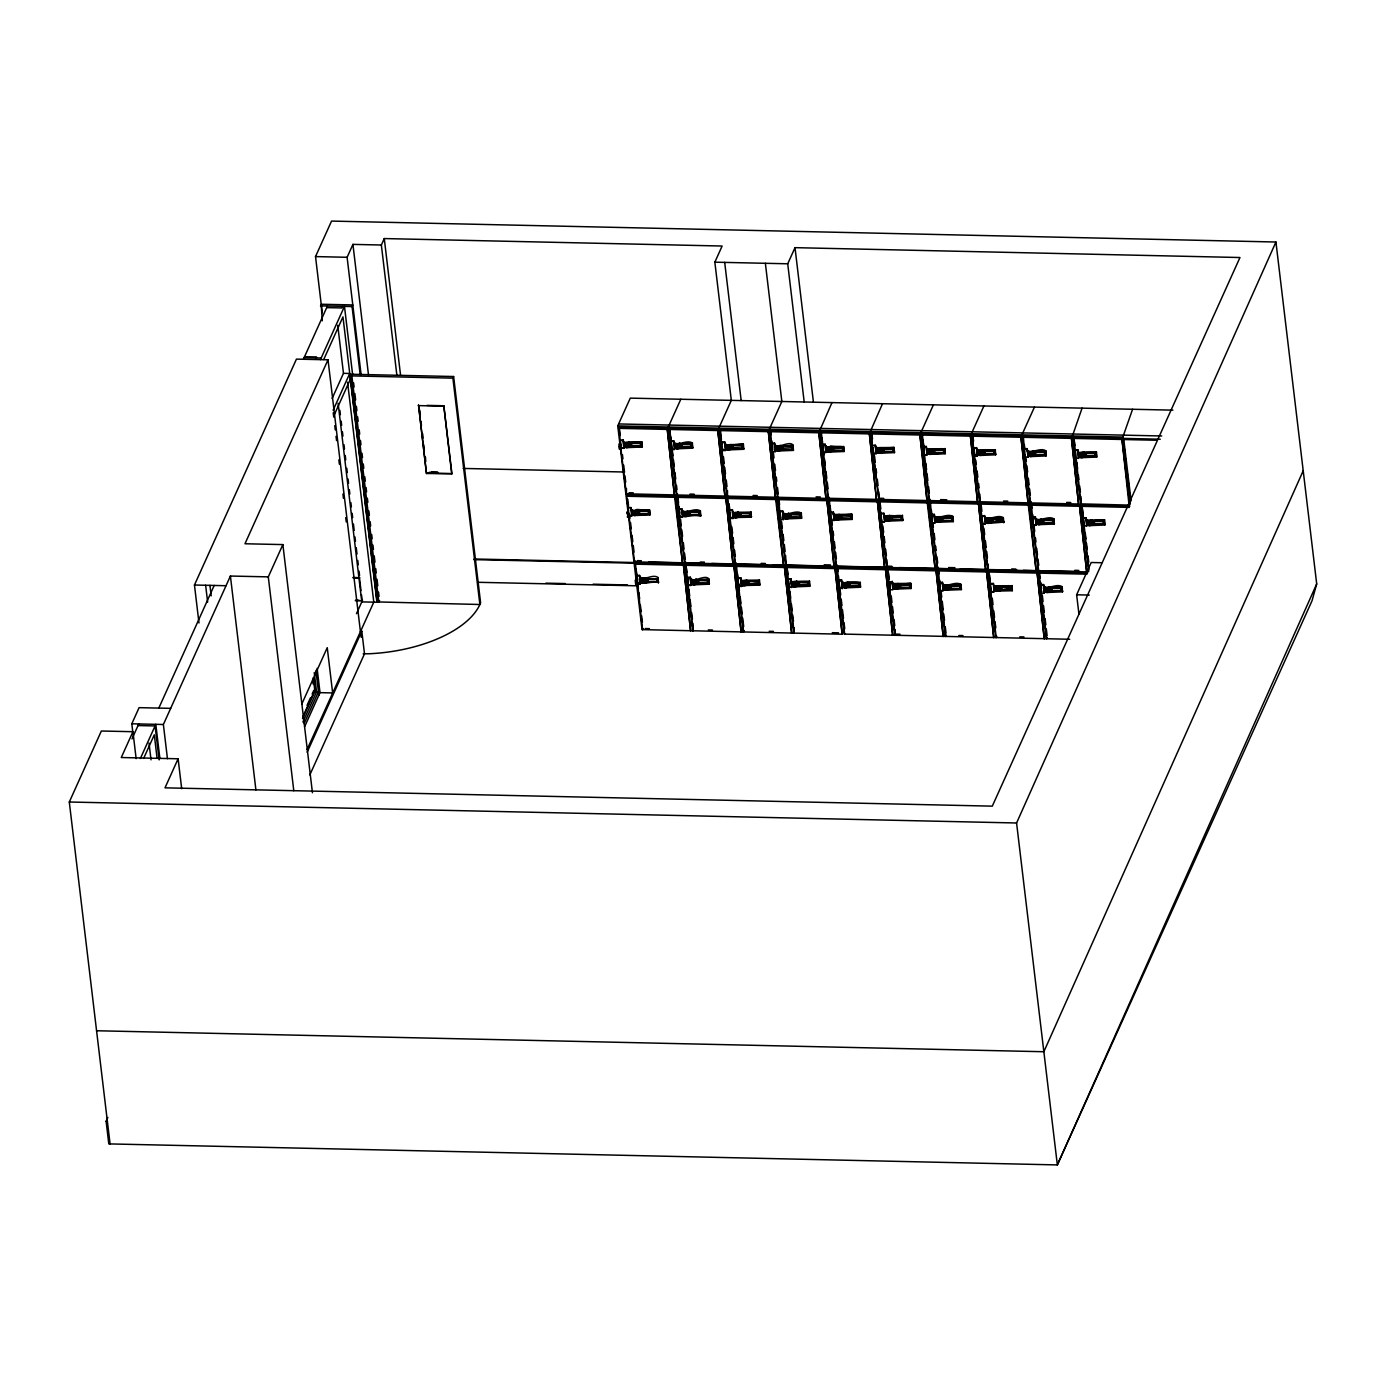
<?xml version="1.0" encoding="UTF-8"?>
<svg xmlns="http://www.w3.org/2000/svg" width="1386" height="1386" viewBox="0 0 1386 1386"><rect width="100%" height="100%" fill="white"/><g stroke="black" fill="none" stroke-linecap="round" stroke-linejoin="round"><path stroke-width="1.5" d="M880.734 518.433L880.301 520.374L880.249 517.914L880.959 520.408L881.288 518.468L873.145 454.833M1024.254 453.378L1024.358 455.803L1024.427 453.205M670.616 447.141L670.2 447.938L671.274 443.173L669.473 445.738L670.01 450.259L670.997 445.426L670.772 447.851L671.812 447.695L670.685 436.642M624.029 441.77C622.92 444.577 639.448 440.575 641.545 442.481L641.839 441.839C640.159 444.109 621.621 439.293 624.393 444.802M631.895 509.684C630.803 512.491 647.331 508.489 649.428 510.394L637.023 509.459L633.904 510.689L631.895 509.684L632.553 514.535L636.399 514.882M640.401 577.2C644.282 580.959 653.031 573.527 658.142 577.581L658.385 582.761C656.964 580.284 638.721 585.065 640.99 582.38C633.09 572.955 653.915 582.501 657.848 578.239L658.142 577.581M726.195 448.25L726.94 449.393L726.403 444.871L725.017 443.711L727.442 445.391L743.398 444.109L726.403 444.871M733.263 511.954C732.154 514.743 748.683 510.741 750.779 512.647L751.073 512.006C747.886 515.09 727.875 507.744 734.182 517.55L751.316 517.186L751.073 512.006M733.87 516.146L735.81 517.48L738.911 516.25M741.649 579.92C740.557 582.726 757.085 578.724 759.181 580.63L759.459 579.989C756.271 583.073 736.278 575.727 742.584 585.533L759.719 585.152L759.459 579.989M742.255 584.112C746.136 587.889 754.885 580.439 760.013 584.511M791.718 581.029C790.626 583.835 807.137 579.833 809.233 581.739L809.528 581.098C807.847 583.367 789.31 578.551 792.082 584.06M825.935 446.275C824.843 449.081 841.371 445.079 843.468 446.985L831.063 446.067L827.944 447.297L825.935 446.275L826.87 451.403L831.357 450.918M851.957 514.241L836.001 515.523L833.281 514.483L851.957 514.241L852.199 519.421L836.555 520.045L834.112 518.364M842.445 582.016C841.337 584.805 857.865 580.803 859.961 582.709L847.556 581.791L844.455 583.021L842.445 582.016L843.364 587.127L847.851 586.642M894.143 447.453L878.204 448.735L875.484 447.695L894.143 447.453L894.403 452.633L878.741 453.257L876.316 451.576M884.632 515.297C883.523 518.104 900.051 514.102 902.147 516.008L902.442 515.367C900.761 517.636 882.224 512.82 884.978 518.312M910.827 583.333L894.888 584.615L892.168 583.575L910.827 583.333L911.087 588.513L895.425 589.137L893 587.456M927.078 448.527C925.969 451.316 942.497 447.314 944.594 449.22L944.888 448.579C942.185 451.524 921.863 444.646 927.996 453.638M977.511 449.601C976.402 452.39 992.93 448.388 995.027 450.294L995.321 449.653C993.641 451.923 975.103 447.106 977.875 452.616M978.118 453.776L980.058 455.128L983.159 453.898M985.515 517.532C984.407 520.339 1000.935 516.337 1003.031 518.243L1003.325 517.602C997.452 514.223 990.505 520.218 985.515 517.532C983.8 530.18 999.497 515.869 1003.862 522.124L1003.325 517.602M994.16 585.516C993.052 588.322 1009.58 584.32 1011.676 586.226L1011.971 585.585C1008.783 588.669 988.79 581.323 995.079 591.129L1012.213 590.748L1011.971 585.585M994.767 589.708C998.648 593.468 1007.397 586.035 1012.508 590.107M1078.655 451.836C1077.563 454.625 1094.091 450.623 1096.187 452.529L1096.465 451.888C1094.784 454.175 1076.264 449.341 1079.018 454.851M1104.59 519.837L1088.634 521.119L1085.914 520.079L1104.59 519.837L1104.833 525.017L1089.171 525.64L1086.745 523.96M619.455 449.116L620.426 444.265L620.2 446.69L621.24 446.552L620.079 442.013L618.918 444.594L619.455 449.116L621.24 446.552M679.816 515.592L678.031 518.156L679.279 514.986L679.001 513.322L678.291 515.904L678.308 513.322L678.863 515.869L679.816 515.592L679.279 511.07L677.494 513.634L679.279 511.07M722.799 448.821C718.987 457.103 724.705 441.632 721.015 448.406C721.188 440.54 723.648 462.214 721.725 441.943L724.809 442.013L725.017 443.711M738.149 584.857L738.045 582.415L738.149 584.857M780.751 517.827L778.949 520.391L780.197 517.221L779.937 515.557L779.14 518.069L779.244 515.557L779.781 518.104L780.751 517.827L780.214 513.305L778.412 515.869L780.214 513.305M823.163 451.056C819.698 457.848 823.994 449.081 822.106 449.133C821.465 453.586 824.653 449.688 822.626 446.517C821.69 448.111 820.807 454.868 822.626 446.517M829.573 521.517L830.543 516.683L830.318 519.092L831.357 518.953L830.197 514.414L829.036 516.995L829.573 521.517L831.357 518.953M839.656 586.78L837.854 589.345L838.842 584.494L838.617 586.919L839.656 586.78L838.443 575.814M872.989 450.554L872.678 452.494L872.989 450.554M888.443 590.609C890.99 583.056 888.824 588.773 888.443 586.954C890.055 591.943 891.25 576.611 887.906 586.087L888.443 590.609L890.245 588.045M924.289 453.291C920.997 461.14 925.103 449.255 923.128 451.957C923.821 458.004 924.67 443.139 921.95 451.334L926.991 500.641L919.75 433.714L871.759 432.64L872.175 445.928L875.571 445.356L872.47 445.287M940.47 589.154C937.889 595.304 941.233 583.229 938.738 589.015C938.617 580.336 941.544 602.65 939.396 582.276L942.497 582.345L942.393 584.684L944.334 585.654L961.07 584.442C955.474 580.821 947.019 587.647 942.688 584.043M973.578 454.036L973.908 452.079L973.578 454.019M989.587 592.861L990.557 588.01L990.332 590.436L991.388 590.28L990.21 585.741L989.05 588.322L989.587 592.861L991.388 590.28M1039.812 593.97L1040.799 589.119L1040.574 591.545L1041.614 591.406L1040.436 586.867L1039.275 589.448L1039.812 593.97L1041.614 591.406M1075.224 456.566C1075.553 451.039 1074.254 459.511 1074.081 455.509C1075.796 452.494 1074.254 464.535 1075.241 456.583L1075.449 458.281L1078.551 458.35L1078.013 451.905M620.703 442.013C617.428 456.687 621.482 434.857 620.079 449.133M637.006 577.771L635.758 584.875L635.221 580.336L637.006 577.771L638.374 588.27M729.937 512.196L728.707 515.297L728.932 517.03L729.053 514.431L729.313 519.3L728.135 514.76L729.937 512.196L730.474 516.718L729.313 519.3M788.391 581.271L787.161 584.372L787.404 586.122L787.508 583.523L787.768 588.392L786.607 583.852L788.391 581.271L788.946 585.81L787.768 588.392M873.024 447.643L871.777 450.745L872.019 452.477L872.123 449.878L872.383 454.747L871.222 450.207L873.024 447.643L873.561 452.165L872.383 454.747M930.664 519.213L930.526 523.752L931.513 518.918L931.288 521.327L932.328 521.188C934.043 507.519 925.848 527.875 931.79 516.666M973.059 452.39L973.561 456.947L974.722 454.365L974.185 449.826L972.383 452.408L974.185 449.826M981.063 520.322C981.964 519.282 979.954 530.024 982.172 521.69C981.825 521.275 981.132 520.686 982.189 517.775M990.834 585.758C987.56 600.433 991.614 578.603 990.21 592.861M1024.063 453.932L1024.011 455.232M1032.189 519.04L1031.565 526.143L1031.028 521.621L1032.275 516.683L1035.377 516.753L1035.29 519.109L1037.213 520.062L1053.949 518.866C1048.353 515.245 1039.898 522.072 1035.567 518.451M1041.077 586.867C1038.53 596.881 1041.388 583.904 1040.453 593.988M1082.327 522.574L1082.83 527.13L1083.991 524.549L1083.454 520.027L1081.652 522.591L1083.454 520.027M322.228 312.768L315.523 256.583L331.549 221.084L1275.934 242.013L1316.7 583.922L1312.022 600.779L1057.345 1164.916L108.801 1143.9L106.116 1121.257L107.848 1117.411M1082.068 408.142L1072.435 435.966L1088.634 571.777M1132.587 409.251L1122.383 438.374L1130.231 504.157M729.486 514.622L729.59 517.047L729.573 514.483M772.556 449.93L770.755 452.494L771.655 447.695L771.517 450.069L772.556 449.93C774.254 436.261 766.077 456.6 772.019 445.408M831.981 402.598L819.836 430.37L821.863 447.349M882.501 403.724L870.356 431.479L872.383 448.458M1316.7 583.922L1057.345 1164.916L1016.579 822.989L1275.934 242.013M1303.204 470.755L1043.849 1051.731L96.57 1030.751M110.066 1143.918L69.3 802.009L101.351 731.011L132.935 731.704L136.14 758.644M133.073 734.476L131.809 723.787L139.085 707.657L170.669 708.35M198.978 622.972L194.456 585.013L296.448 359.113L328.014 359.806L360.412 631.444M322.262 320.824L321.205 304.244L352.789 304.937L352.061 306.549L360.152 374.463M132.935 731.704L121.275 757.518L178.118 758.783L181.687 788.703M361.174 375.242L347.106 257.294L352.928 244.386L381.358 245.01L384.269 238.565L722.123 246.032L714.847 262.179L731.323 400.363L718.797 428.118L743.087 631.843M131.982 738.946L138.756 723.942M303.395 359.251L327.425 306.011M316.112 357.917L316.545 356.947L304.556 356.67M158.818 708.09L214.189 585.446M342.585 306.341L341.857 307.952L326.698 307.623M140.402 758.454L155.804 724.324L159.875 758.489M320.443 359.632L344.473 306.393L352.581 374.289M143.642 758.402L154.296 734.823L157.034 757.882M323.735 359.494L342.966 316.892L349.722 373.475L333.108 410.273M167.446 758.662L163.375 724.497L230.405 576.039L268.295 576.871L282.865 544.594L244.976 543.762L328.014 359.806M332.103 398.51L343.468 373.336L337.734 325.26M178.118 758.783L165.003 787.837L992.289 806.15L1239.968 257.519L795.01 247.661L787.716 263.79L804.192 401.992M333.61 416.32L352.702 374.029M426.472 473.51L418.555 405.197L426.472 473.51L451.923 473.665L443.815 405.751L426.975 405.388M301.698 704.244L327.252 647.66L332.64 692.931L320.01 692.654L304.625 726.732M363.219 653.828L368.919 653.759A104.262 50.537 -6.8 0 0 479.885 604.504L452.893 378.153L453.62 376.524L350.675 374.255M307.034 705.387L310.447 697.851M312.145 694.074L313.842 690.315M302.876 716.718L314.795 690.332L313.288 677.65M302.512 718.624L315.263 690.332L313.756 677.667M451.732 474.064L443.815 405.751M302.91 722.002L316.545 691.805L314.258 672.556M304.227 723.336L318.451 691.839L314.657 691.753M356.479 613.669L362.526 600.277M307.103 749.531L373.787 602.165L347.557 382.207M307.138 752.269L361.798 631.167L360.516 631.184L361.261 637.352M338.115 403.291L361.798 601.888L376.94 602.234L377.668 600.606L379.573 600.658M453.62 376.524L480.613 602.893L479.885 604.504L377.096 601.905L350.104 375.537M309.84 774.913L364.501 653.811L361.798 631.167M794.23 627.633L794.143 633.159L786.901 566.216L834.909 567.29L842.151 634.216L642.047 629.608L617.74 425.883L630.284 398.129L1172.902 410.152M620.339 443.156L619.144 427.044L667.134 428.118L674.393 495.045L667.134 428.118M622.972 440.384L619.871 440.315L622.972 440.384L623.908 448.302L620.824 448.232L620.633 443.624M623.995 445.963L626.437 447.643L642.082 447.002L641.839 441.839M623.908 448.302L621.119 447.591M626.663 496.24L627.252 494.958L675.242 496.015L682.484 562.959L634.493 561.884L626.663 496.24L674.653 497.314L675.242 496.015M628.031 507.571L631.132 507.64L628.031 507.571L628.69 516.146L632.068 515.557L628.984 515.488M626.784 512.491L628.586 509.927L627.408 512.508L627.962 517.03L627.408 512.508M627.321 517.03C629.764 509.979 627.841 514.639 627.321 513.704C627.511 508.922 629.331 518.78 627.962 517.03M680.803 399.255L668.277 427.009L670.547 446.101M677.494 493.814L676.905 495.097L669.663 428.17L717.671 429.227L724.913 496.171L717.671 429.227M631.877 513.86L634.303 515.54L649.965 514.916L649.705 509.736M670.651 443.156L670.737 440.817L673.821 440.887L673.735 443.225L675.675 444.196L692.411 442.983C686.815 439.362 678.36 446.188 674.029 442.584M671.188 447.678L671.378 449.376L674.48 449.445L673.821 440.887M670.651 450.277L671.812 447.695M671.378 449.376L674.48 449.445M674.566 447.106L676.992 448.787L692.654 448.163L692.411 442.983M634.493 561.884L635.065 560.602M643.173 628.516L642.584 629.798L635.342 562.872L683.333 563.929L690.575 630.855L683.333 563.929M636.174 576.056L639.57 575.485L640.211 584.06L637.127 583.991L636.469 575.415L639.57 575.554M639.57 575.485L640.211 584.06M635.758 584.875C637.785 577.148 636.243 582.449 636.382 584.875M679.209 512.664L677.771 496.067L725.762 497.141L733.003 564.067L685.013 563.011L679.452 516.424M678.655 511.053L678.742 508.714L681.843 508.783L681.739 511.122L683.679 512.092L700.415 510.88C694.819 507.259 686.365 514.085 682.033 510.481M679.192 515.575L679.4 517.273L682.484 517.342L681.843 508.783M679.4 517.273L682.778 516.701L681.964 510.897M721.378 445.391L720.183 429.279L768.19 430.353L775.432 497.279L768.19 430.353M721.015 451.403L720.46 446.864L721.725 441.943M722.175 448.821L722.366 450.519L725.467 450.571L724.809 442.013M722.366 450.519L725.762 449.93L724.93 444.126M725.554 448.232L727.979 449.913L743.641 449.289L743.398 444.109M683.437 511.642C679.175 520.859 692.151 513.53 700.658 516.06L700.415 510.88M685.013 563.011L685.585 561.711M692.931 623.267L693.104 630.925L685.862 563.981L733.852 565.038L741.112 631.981L733.852 565.038M685.983 581.774L687.785 579.192L688.322 583.731L687.161 586.313L685.983 581.774L687.04 581.67L686.867 584.026L687.785 579.192M733.003 564.067L725.762 497.141M690.037 577.546L686.954 577.494L690.037 577.546L690.99 585.481L687.889 585.412L691.285 584.823L690.453 579.019M686.52 586.295C690.124 580.18 685.117 582.674 688.322 583.731M690.54 578.603L692.965 580.284L708.922 579.019C705.127 573.44 691.267 584.857 690.332 576.905M727.702 498.492L728.291 497.193L776.281 498.25L783.523 565.193L735.533 564.137L727.702 498.492L775.692 499.549L776.281 498.25M729.4 509.84L732.484 509.909L729.4 509.84L730.041 518.399L733.142 518.468L732.744 512.422M728.672 519.282L730.474 516.718M771.378 445.391L770.703 430.405L818.71 431.462L825.952 498.406L625.848 493.797M733.229 516.129L734.182 517.55M709.459 583.541L690.782 583.783L693.502 584.823L709.164 584.182L708.922 579.019M771.915 449.913L772.123 451.611L775.224 451.68L774.566 443.122L771.482 443.052M774.774 444.819L777.2 446.5L793.139 445.218C789.362 439.639 775.502 451.056 774.566 443.122M772.123 451.611L777.962 497.349M775.311 449.341L777.737 451.022L793.398 450.398L793.139 445.218M775.224 451.68L774.826 445.634M735.533 564.137L736.122 562.837M744.213 630.751L743.624 632.033L736.382 565.107L784.372 566.164L791.631 633.107L784.372 566.164M737.698 580.145L738.877 584.701L737.075 587.266L736.538 582.744L737.785 577.806L740.886 577.875L741.094 579.573M738.34 580.162C734.753 585.689 739.691 584.511 736.538 582.744M738.877 584.701L738.443 586.382L741.545 586.451L740.886 577.875M737.075 587.266L738.236 584.684M738.443 586.382L737.785 577.806M779.746 512.318L778.811 498.319L826.801 499.376L834.043 566.32L786.053 565.245L780.491 518.659M741.631 584.095L742.584 585.533M741.545 586.451L741.146 580.387M779.573 513.288L779.677 510.949L782.761 511.018L782.674 513.357L784.597 514.327L801.351 513.115C795.755 509.494 787.3 516.32 782.969 512.716M780.127 517.81L780.318 519.507L783.419 519.577L782.761 511.018M825.952 498.406L818.71 431.462M829.053 497.176L828.481 498.458L821.24 431.531L869.23 432.588L876.472 499.514L869.23 432.588M783.506 517.238L785.931 518.918L801.593 518.295L801.351 513.115M783.419 519.577L782.882 513.132M821.985 446.517L822.071 444.161L825.172 444.23L826.125 452.165L822.73 452.737L822.539 451.039M825.831 452.806L825.172 444.23M825.917 450.467L828.343 452.148L844.005 451.507L843.762 446.344M786.053 565.245L785.619 555.491M787.854 578.915L790.956 578.984L787.854 578.915L788.513 587.491L791.891 586.919L791.077 581.098M834.043 566.32L826.801 499.376M787.144 588.374C790.696 582.155 785.741 584.979 788.946 585.81M830.751 516.025L829.33 499.428L877.321 500.502L884.563 567.428L836.572 566.372L831.028 519.785M791.701 585.221L794.126 586.902L809.788 586.261L809.528 581.098M830.197 514.414L830.283 512.075L833.384 512.127L834.32 520.062L830.942 520.634L830.734 518.936M830.197 521.534L829.66 517.013L830.82 514.431M834.025 520.703L833.384 512.127M871.759 454.729L873.561 452.165M873.128 453.846L876.506 453.274L873.128 453.846L872.92 452.148M842.151 634.216L834.909 567.29M836.572 566.372L837.161 565.072M838.617 583.454L837.421 567.342L885.429 568.399L892.671 635.342L885.429 568.399M837.854 589.345L837.317 584.823L839.119 582.259L837.958 584.84L838.495 589.362M841.371 580.613L838.287 580.543L841.371 580.613L842.324 588.53L839.518 587.82M884.563 567.428L877.321 500.502M879.261 501.836L879.85 500.554L927.84 501.611L935.1 568.555L887.092 567.48L879.261 501.836L927.269 502.91L927.84 501.611M842.411 586.191L844.836 587.872L860.498 587.231L860.256 582.068M842.324 588.53L841.666 579.954M880.682 515.523L879.504 518.104L880.768 513.184L883.852 513.253L884.06 514.951M881.305 515.54L881.409 521.76L884.511 521.829L883.852 513.253M881.219 520.062L880.041 522.643L881.842 520.062M933.402 404.851L920.876 432.605L930.994 517.48M881.409 521.76L884.511 521.829M930.11 499.41L929.521 500.692L922.279 433.766L970.269 434.823L977.511 501.767L970.269 434.823M884.597 519.473L887.023 521.171L902.684 520.53L902.442 515.367M923.111 448.752L923.215 446.413L926.298 446.483L926.506 448.18M923.128 455.873L922.591 451.351L923.752 448.769M923.665 453.274L923.856 454.972L926.957 455.041L926.298 446.483M923.856 454.972L926.957 455.041M927.043 452.702L929.469 454.383L945.131 453.759L944.888 448.579M887.092 567.48L886.919 559.84M889.136 584.58L887.941 568.468L935.948 569.525L943.19 636.451L935.948 569.525M889.084 590.627L888.53 586.105L889.708 583.523M891.96 581.877L888.876 581.808L891.96 581.877L892.913 589.795L889.812 589.726L889.639 585.117M931.721 518.26L930.37 501.663L978.36 502.737L985.619 569.663L937.612 568.606L932.068 522.02M931.167 516.649L931.253 514.31L934.337 514.379L934.251 516.718L936.174 517.688L952.927 516.476C947.331 512.855 938.876 519.681 934.545 516.077M931.704 521.171L931.894 522.869L934.996 522.938L934.337 514.379M983.921 405.959L971.395 433.714L973.682 452.824M931.167 523.769L932.328 521.188M931.894 522.869L934.996 522.938M1022.816 452.893L1020.789 435.949L972.799 434.875L973.249 448.128M935.082 520.599L937.508 522.279L953.17 521.656L952.927 516.476M976.454 448.198L973.353 448.128L976.454 448.198L977.39 456.115L974.306 456.046L974.098 454.348M973.561 456.947L974.722 454.365M974.306 456.046L974.115 451.438M895.269 629.868L895.2 635.394L889.604 588.028M977.476 453.776L979.919 455.457L995.564 454.816L995.321 449.653M977.39 456.115L976.87 449.67M937.612 568.606L938.201 567.307M939.656 585.689L938.478 569.577L986.468 570.634L993.71 637.577L986.468 570.634M939.31 584.615L938.149 587.196L939.396 582.276M939.847 589.154L940.054 590.852L943.138 590.921L942.497 582.345M985.619 569.663L978.36 502.737M940.054 590.852L943.433 590.263L942.619 584.459M980.318 504.088L980.89 502.789L1028.897 503.846L1036.139 570.789L988.131 569.733L980.318 504.088L1028.308 505.145L1028.897 503.846M984.441 516.129L981.357 516.06L984.441 516.129L985.394 524.064L982.293 523.995L985.689 523.406L984.996 518M1023.318 457.12L1028.031 502.875L1020.789 435.949M1034.458 407.086L1021.915 434.84L1023.942 451.819M981.565 524.878L982.726 522.297M1024.635 452.564L1023.318 436.001L1071.309 437.058L1078.551 504.002L827.927 498.267M985.481 521.708L987.906 523.406L1003.862 522.124M1024.081 450.935L1025.242 455.474L1023.457 458.056L1022.92 453.517L1024.167 448.596L1027.269 448.666L1027.165 451.004L1029.105 451.975L1045.841 450.762C1040.245 447.141 1031.79 453.967 1027.459 450.363M961.607 588.981L942.948 589.223L945.668 590.245L961.312 589.622L961.07 584.442M1024.081 458.056L1023.544 453.534L1024.704 450.952M1025.242 455.474L1024.826 457.172L1027.91 457.241L1027.269 448.666M1023.457 458.056L1024.618 455.474M946.292 635.221L945.72 636.52L940.158 589.934M1027.91 457.241L1027.875 451.524M988.131 569.733L988.218 564.206M990.176 586.815L988.998 570.703L1036.988 571.76L1044.23 638.703L1036.988 571.76M1027.719 455.544L1030.439 456.566L1046.083 455.942L1045.841 450.762M990.21 585.741L990.297 583.402L993.398 583.471L993.589 585.169M990.747 590.28L990.955 591.978L994.039 592.047L993.398 583.471M1031.149 501.645L1030.56 502.927L1025.016 456.34M990.955 591.978L994.334 591.389L993.658 585.983M1032.743 520.651L1031.409 503.915L1079.417 504.972L1086.659 571.916L1038.668 570.841L1033.107 524.255M994.143 589.691L995.079 591.129M1032.813 519.04L1032.934 525.259L1036.018 525.329L1035.377 516.753M1078.551 504.002L1071.309 437.058M1031.565 526.143L1032.726 523.561M1032.189 526.16L1033.367 523.579M1032.934 525.259L1036.312 524.688L1035.498 518.884M1080.907 496.413L1081.08 504.054L1073.838 437.127L1121.828 438.184L1129.659 503.828M1036.122 522.99L1038.547 524.67L1054.192 524.029L1053.949 518.866M1074.704 452.061L1073.544 454.643L1074.791 449.722L1077.892 449.792L1078.1 451.49M1078.551 458.35L1077.892 449.792M1075.449 458.281L1075.345 452.079M996.811 636.347L996.239 637.629L990.678 591.042M1078.637 456.011L1081.063 457.692L1096.724 457.068L1096.465 451.888M1038.928 573.111L1039.517 571.812L1087.508 572.886L1086.919 574.168L1038.928 573.111L1041.007 588.478M1040.436 586.867L1040.54 584.511L1043.623 584.58L1043.537 586.936L1045.46 587.889L1062.213 586.694C1056.617 583.073 1048.162 589.899 1043.831 586.278M1040.99 591.389L1041.181 593.087L1044.282 593.156L1043.623 584.58M1086.659 571.916L1079.417 504.972M1088.928 569.854L1081.929 505.024L1129.937 506.098M1044.368 590.817L1046.794 592.498L1062.456 591.857L1062.213 586.694M1044.282 593.156L1043.745 586.711M1082.83 520.01L1082.916 517.671L1086 517.74L1086.953 525.658L1083.557 526.23L1083.367 524.532M1086.659 526.299L1086 517.74M1128.828 502.997L1121.828 438.184M1082.83 527.13L1083.991 524.549M1083.557 526.23L1082.916 517.671M1047.348 637.456L1046.759 638.755L1041.198 592.168M1078.932 614.033L1076.627 594.785L1091.198 562.508L1101.731 562.733M1032.553 523.873L1032.449 521.344L1040.141 587.629M624.965 446.898L642.376 446.361M731.236 448.371L727.494 449.532M885.55 520.426L902.979 519.889M893.953 588.392L910.204 587.768L909.84 584.684L900.068 584.459L900.432 587.56M1041.804 523.111L1039.361 524.324L1036.676 523.336M636.936 514.622L650.259 514.275M684.511 516.302L688.27 515.124L700.952 515.419M775.865 449.688L777.875 450.693L780.751 449.792M645.356 582.466L658.679 582.12M784.078 517.584L786.087 518.607L788.946 517.706M877.269 452.512L894.68 451.975M839.569 518.814L836.694 519.715L834.684 518.71M928.429 453.863L945.425 453.101M792.255 585.568L794.265 586.573L797.141 585.672M937.023 521.898L940.765 520.72L953.464 520.997M1033.454 455.353L1030.578 456.254L1028.568 455.232M1079.313 456.67L1084.077 456.462M1087.421 524.618L1092.203 524.41M1044.94 591.164L1046.95 592.168L1049.808 591.268M676.507 448.406L680.249 447.228L692.948 447.522M641.701 582.865L644.837 582.726M714.847 262.179L787.716 263.79M315.523 256.583L347.106 257.294M320.478 305.856L352.061 306.549M304.123 357.64L321.171 358.021M343.468 373.336L349.722 373.475M452.893 378.153L351.853 375.901L378.846 602.269M418.381 405.596L443.641 406.167M618.624 423.943L1161.728 435.984M617.74 425.883L1122.972 437.075L1123.474 441.32M1122.383 438.374L1160.273 439.206M618.572 428.343L666.562 429.4M669.091 429.452L717.082 430.526M719.611 430.578L767.601 431.635M770.131 431.687L818.121 432.761M820.651 432.813L868.641 433.87M871.17 433.939L919.161 434.996M921.69 435.048L969.68 436.122M1020.217 437.231L972.21 436.174L980.041 501.819L979.867 494.178M1022.729 437.283L1070.737 438.357M1073.249 438.409L1121.257 439.466M1157.171 440.263L1123.786 439.535L1131.097 500.935M670.443 441.458L673.544 441.528M721.43 442.584L724.531 442.654M771.17 443.693L774.272 443.763M821.794 444.819L824.878 444.889M922.92 447.054L926.004 447.124M1023.873 449.237L1026.974 449.324M1074.514 450.363L1077.598 450.45M721.638 444.282L720.46 446.864M731.877 448.371L743.935 448.648M983.8 453.915L995.858 454.175M974.583 455.405L977.684 455.474M463.184 468.433L624.584 472.02M431.41 471.985L437.733 472.124M429.123 472.349L437.543 472.539M426.663 473.111L451.923 473.665M629.053 492.74L633.229 492.827M690.02 494.092L694.195 494.178M753.066 495.478L757.224 495.582M816.094 496.881L820.269 496.968M883.748 498.388L879.573 498.284L879.001 499.584L872.955 449.237M940.54 499.636L946.794 499.774M1003.585 501.039L1007.761 501.126M1066.614 502.425L1070.789 502.529M1080.543 503.863L1129.088 505.11M677.182 497.366L725.173 498.423M778.222 499.601L826.229 500.675M828.741 500.727L876.749 501.784M929.798 502.962L977.788 504.019M1030.837 505.197L1078.828 506.271M1081.357 506.323L1129.347 507.38M678.447 509.355L681.548 509.424M779.382 511.59L782.466 511.659M829.989 512.716L833.09 512.785M880.474 513.825L883.558 513.894M930.959 514.951L934.06 515.02M1082.622 518.312L1085.723 518.381M1031.981 517.342L1035.082 517.411M739.552 516.268L751.61 516.528M1054.486 523.388L1043.537 523.094L1043.173 519.993L1052.944 520.2L1053.308 523.302M730.335 517.758L733.437 517.827M637.162 560.654L641.337 560.741M700.207 562.04L704.383 562.127M761.157 563.392L765.332 563.478M824.202 564.795L830.457 564.934M887.681 566.198L891.856 566.285M948.63 567.55L954.902 567.688M1011.676 568.936L1015.851 569.04M1074.722 570.339L1078.897 570.426M633.939 561.711L640.263 561.85M648.683 562.023L703.412 563.236M711.832 563.426L766.562 564.639M772.886 564.778L829.712 566.042M836.035 566.181L892.861 567.446M899.185 567.584L953.914 568.797M960.221 568.936L1017.064 570.183M1023.388 570.339L1078.117 571.534M474.133 558.991L633.437 562.508M473.856 559.632L635.169 563.201M634.753 564.154L682.761 565.211M685.273 565.28L733.281 566.337M735.81 566.389L783.8 567.463M786.33 567.515L834.32 568.572M836.849 568.624L884.84 569.698M887.369 569.75L935.359 570.807M937.889 570.876L985.879 571.933M988.409 571.985L1036.399 573.059M841.683 580.024L838.582 579.954L839.05 583.887M737.508 578.447L740.592 578.516M939.102 582.917L942.203 582.986M990.002 584.043L993.104 584.112M1040.245 585.169L1043.329 585.239M1062.75 591.216L1051.801 590.921L1051.437 587.82L1061.208 588.028L1061.572 591.129M637.421 583.333L640.505 583.402M738.738 585.741L741.822 585.793M352.876 577.494L359.823 577.65M353.378 578.153L359.528 578.291L361.001 590.627M545.911 583.159L565.228 583.575M593.139 584.199L627.494 584.961M1076.627 594.785L1089.257 595.062M477.789 582.293L637.456 585.828M194.456 585.013L226.022 585.724M355.578 600.121L359.043 600.207M379.417 600.97L377.529 600.935L350.935 376.386M355.284 600.762L362.231 600.918L361.486 594.75M645.252 628.551L649.428 628.655M708.298 629.954L712.473 630.041M769.247 631.306L773.423 631.392M832.293 632.692L838.547 632.83M895.772 634.112L899.947 634.199M958.817 635.498L962.993 635.585M1019.767 636.85L1023.942 636.936M1069.715 639.258L844.126 634.095L838.565 587.404M131.809 723.787L163.375 724.497M138.028 725.554L155.076 725.935L159.13 759.892M69.3 802.009L1016.579 822.989M106.116 1121.257L107.38 1121.291M1123.977 445.564L1124.739 451.94M1125.501 458.298L1126.004 462.543M1126.766 468.918L1127.511 475.277M1128.031 479.521L1128.776 485.88M1129.538 492.255L1130.3 498.613M1096.187 452.529L1096.724 457.068M1104.295 520.478L1104.833 525.017M1084.112 452.269L1084.666 456.791M1092.237 520.218L1092.774 524.74M1083.54 451.94L1084.164 456.947M1091.648 519.889L1092.272 524.896M1083.142 452.252L1083.696 456.774M1091.267 520.2L1091.804 524.722M1082.968 452.737L1083.505 457.276M1091.077 520.686L1091.631 525.225M1082.622 452.512L1083.159 457.034M1090.747 520.46L1091.284 524.982M1082.206 452.979L1082.743 457.519M1090.314 520.928L1090.851 525.467M1082.016 452.702L1082.553 457.224M1090.124 520.651L1090.661 525.173M1081.34 452.824L1081.912 457.657M1089.465 520.755L1090.02 525.606M1088.79 520.789L1089.327 525.311M1080.664 452.841L1081.063 457.692M1088.634 521.119L1089.171 525.64M1080.04 452.789L1080.578 457.311M1088.149 520.738L1088.686 525.259M1079.729 453.101L1080.266 457.623M1087.854 521.032L1088.391 525.571M1079.036 452.91L1079.59 457.449M1087.161 520.859L1087.698 525.381M1086.849 519.438L1087.317 524.306M1078.499 452.65L1079.036 457.172M1086.624 520.599L1087.161 525.121M1073.838 437.127L1074.843 445.582M1076.87 462.526L1077.632 468.884M1078.377 475.242L1078.897 479.469M1079.642 485.828L1080.404 492.169M1081.929 505.024L1083.194 515.609M1085.221 532.553L1085.983 538.911M1086.485 543.139L1087.248 549.497M1087.993 555.855L1088.755 562.196M1074.167 454.66L1074.722 459.182M1061.919 587.335L1062.456 591.857M1045.546 451.42L1046.083 455.942M1053.655 519.507L1054.192 524.029M1033.488 451.143L1034.025 455.682M1041.596 519.248L1042.133 523.769M1049.86 587.075L1050.397 591.597M1049.358 587.214L1049.895 591.753M1032.917 450.814L1033.54 455.821M1041.094 519.386L1041.648 523.925M1032.518 451.126L1032.882 454.14M1040.626 519.213L1041.163 523.752M1048.89 587.04L1049.427 591.579M1032.345 451.628L1032.882 456.15M1040.453 519.715L1040.99 524.237M1048.7 587.543L1049.237 592.065M1031.998 451.386L1032.535 455.907M1040.106 519.473L1040.643 524.012M1048.353 587.3L1048.907 591.839M1047.937 587.785L1048.474 592.307M1031.565 451.871L1032.102 456.392M1039.673 519.958L1040.228 524.48M1047.747 587.491L1048.284 592.03M1031.375 451.576L1031.912 456.098M1039.483 519.681L1040.037 524.203M1047.071 587.612L1047.643 592.463M1030.716 451.697L1031.271 456.531M1038.824 519.785L1039.379 524.636M1030.041 451.732L1030.578 456.254M1038.149 519.819L1038.686 524.341M1046.395 587.647L1046.794 592.498M1029.885 452.044L1030.439 456.566M1038.01 520.148L1038.547 524.67M1029.4 451.663L1029.937 456.185M1037.508 519.767L1038.062 524.289M1045.772 587.577L1046.309 592.117M1045.46 587.889L1045.997 592.428M1029.105 451.975L1029.642 456.496M1036.971 519.611L1037.75 524.601M1045.217 587.439L1045.754 591.978M1044.784 587.231L1045.321 592.238M1028.429 451.299L1028.949 456.323M1036.537 519.404L1037.057 524.41M1044.23 587.439L1044.784 591.978M1035.983 519.611L1036.52 524.151M1027.39 450.779L1028.065 455.699M1024.323 444.473L1024.826 448.7M1025.848 457.172L1026.35 461.417M1026.853 465.644L1027.615 472.002M1028.36 478.343L1029.122 484.702M1029.625 488.946L1030.387 495.287M1031.409 503.915L1031.929 508.142M1032.674 514.501L1033.176 518.728M1033.939 525.086L1034.701 531.444M1035.463 537.785L1035.966 542.03M1036.711 548.371L1037.473 554.729M1037.975 558.974L1038.738 565.315M1039.517 571.812L1040.262 578.17M1040.782 582.397L1041.527 588.755M1042.289 595.114L1043.052 601.455M1043.554 605.699L1044.316 612.058M1045.061 618.399L1045.824 624.757M1046.326 628.984L1047.088 635.342M1024.445 456.063L1032.05 519.733M1040.903 594.005L1046.205 638.565M1028.308 505.145L1036.139 570.789M1011.676 586.226L1012.213 590.748M995.027 450.294L995.564 454.816M1003.031 518.243L1003.568 522.765M1011.33 590.02L1010.966 586.919L1001.194 586.711L1001.558 589.795M994.68 454.088L994.316 450.987L984.545 450.779L984.909 453.88M999.618 585.949L1000.155 590.488M982.969 450.034L983.506 454.556M990.973 517.966L991.51 522.505M999.046 585.62L999.67 590.627M982.397 449.705L983.003 454.712M990.47 518.121L991.007 522.643M998.648 585.931L999.185 590.453M990.384 517.636L990.938 522.175M998.474 586.434L999.011 590.956M981.998 450L982.535 454.539M990.002 517.948L990.54 522.47M998.128 586.191L998.665 590.713M981.825 450.502L982.362 455.024M989.812 518.451L990.366 522.972M981.479 450.259L982.016 454.799M989.483 518.208L990.02 522.73M997.504 586.382L998.232 591.198M981.045 450.745L981.583 455.266M980.855 450.467L981.392 454.989M988.859 518.399L989.587 523.215M996.846 586.503L997.4 591.337M980.197 450.571L980.751 455.422M988.183 518.52L988.738 523.042M988.218 518.832L988.755 523.354M996.17 586.538L996.707 591.06M979.521 450.606L980.058 455.128M996.032 586.85L996.569 591.389M979.365 450.935L979.919 455.457M987.525 518.555L987.906 523.406M995.529 586.469L996.084 591.008M995.235 586.78L995.772 591.302M978.88 450.554L979.417 455.076M986.884 518.485L987.421 523.024M994.992 586.33L995.529 590.852M978.325 450.398L979.122 455.388M986.572 518.797L987.127 523.319M994.559 586.105L995.096 590.644M977.91 450.19L978.429 455.197M985.896 518.121L986.434 523.146M994.005 586.33L994.542 590.852M977.355 450.398L977.892 454.937M985.359 518.347L985.896 522.869M976.732 447.539L976.939 449.237M984.736 515.488L984.944 517.186M972.799 434.875L973.561 441.233M975.831 460.291L976.333 464.535M977.095 470.876L977.84 477.234M978.603 483.593L979.105 487.82M981.149 504.902L981.912 511.261M983.921 528.205L984.684 534.546M985.446 540.904L986.191 547.262M986.693 551.489L987.456 557.848M989.5 574.93L990.262 581.288M992.272 598.232L993.034 604.573M993.797 610.931L994.542 617.29M995.044 621.517L995.806 627.875M974.185 457.068L995.685 637.439M944.594 449.22L945.131 453.759M952.632 517.117L953.17 521.656M960.775 585.1L961.312 589.622M944.247 453.014L943.883 449.93L934.112 449.705L934.476 452.806M960.429 588.894L960.065 585.793L950.294 585.568L950.657 588.669M932.535 448.96L933.073 453.482M948.717 584.823L949.254 589.362M940.574 516.857L941.111 521.379M931.946 448.631L932.57 453.638M939.985 516.528L940.609 521.534M948.215 584.979L948.752 589.5M931.565 448.943L932.102 453.465M939.604 516.839L940.141 521.361M947.747 584.805L948.284 589.327M931.375 449.428L931.912 453.967M939.413 517.325L939.968 521.864M947.574 585.308L948.111 589.83M931.028 449.203L931.583 453.724M939.084 517.099L939.621 521.621M947.227 585.065L947.764 589.587M930.612 449.67L931.149 454.21M938.651 517.567L939.188 522.106M946.794 585.55L947.331 590.072M930.422 449.393L930.959 453.915M938.461 517.29L938.998 521.812M946.603 585.256L947.14 589.778M929.746 449.497L930.318 454.348M937.802 517.394L938.357 522.245M945.945 585.377L946.499 590.211M929.07 449.532L929.625 454.054M928.932 449.861L929.469 454.383M937.127 517.428L937.508 522.279M945.269 585.394L945.668 590.245M944.628 585.342L944.992 588.357M928.135 449.792L928.672 454.313M936.174 517.688L936.728 522.21M944.334 585.654L944.871 590.176M935.931 517.238L936.295 520.252M944.074 585.204L944.628 589.726M927.459 449.116L927.996 454.14M935.498 517.013L936.035 522.037M943.658 584.979L944.178 590.003M935.221 516.735L935.758 521.257M943.364 584.701L943.918 589.241M926.922 449.341L927.459 453.863M934.961 517.238L935.498 521.76M943.104 585.204L943.641 589.726M926.42 448.596L927.095 453.517M934.459 516.493L935.152 521.413M923.041 440.107L923.786 446.465M925.813 463.409L926.576 469.767M927.078 473.995L927.823 480.353M928.585 486.694L929.348 493.052M931.375 510.135L932.137 516.493M932.899 522.851L933.402 527.078M934.164 533.437L934.926 539.795M935.671 546.136L936.174 550.381M936.936 556.722L937.698 563.08M938.478 569.577L938.98 573.821M939.725 580.162L940.488 586.521M940.99 590.748L941.752 597.106M942.255 601.351L943.26 609.805M943.779 614.05L944.524 620.408M945.287 626.749L946.049 633.107M923.215 446.413L923.682 450.363M931.513 521.725L939.102 585.394M939.864 591.77L945.165 636.33M938.772 587.214L939.31 591.735M919.75 433.714L921.777 450.641M927.269 502.91L935.1 568.555M910.55 583.974L911.087 588.513M902.147 516.008L902.684 520.53M893.849 448.094L894.403 452.633M893.52 451.888L893.138 448.804L883.367 448.579L883.748 451.68M898.475 583.714L899.029 588.236M881.791 447.834L882.328 452.356M890.089 515.731L890.626 520.27M897.989 583.87L898.526 588.392M889.587 515.887L890.124 520.408M897.903 583.385L898.44 587.907M881.219 447.505L881.842 452.512M889.5 515.401L890.037 519.941M897.504 583.697L898.059 588.218M889.119 515.713L889.656 520.235M897.331 584.182L897.868 588.721M880.82 447.817L881.357 452.338M888.928 516.216L889.483 520.738M896.985 583.956L897.522 588.478M880.647 448.302L881.184 452.841M888.772 517.48L889.136 520.495M880.301 448.076L880.838 452.598M896.378 584.147L897.106 588.963M879.885 448.544L880.422 453.083M887.976 516.164L888.703 520.98M879.694 448.267L880.231 452.789M895.702 584.268L896.24 588.79M887.3 516.285L887.854 520.807M895.737 584.58L896.274 589.102M879.019 448.388L879.59 453.222M887.335 516.597L887.872 521.119M895.027 584.286L895.425 589.137M878.343 448.406L878.88 452.945M886.642 516.32L887.023 521.171M878.204 448.735L878.741 453.257M894.403 584.234L894.94 588.755M886 516.25L886.538 520.789M894.091 584.545L894.628 589.067M877.719 448.354L878.256 452.875M885.689 516.562L886.243 521.084M877.407 448.666L877.944 453.187M893.398 584.355L893.953 588.894M885.013 516.389L885.55 520.911M893.086 582.952L893.381 586.295M876.714 448.475L877.251 453.014M892.861 584.095L893.416 588.617M876.402 447.054L876.697 450.415M884.476 516.112L885.013 520.634M892.255 581.236L892.463 582.934M892.515 583.749L893.052 588.27M876.177 448.215L876.714 452.737M884.112 515.765L884.666 520.287M875.571 445.356L875.779 447.054M875.692 447.47L876.368 452.39M875.276 445.997L876.229 453.915M871.759 432.64L872.504 438.998M874.531 455.942L875.294 462.283M876.039 468.641L876.558 472.869M877.303 479.227L878.066 485.585M878.828 491.943L879.33 496.171M879.85 500.554L880.855 509.026M882.882 525.97L883.644 532.311M884.147 536.555L884.909 542.896M885.654 549.254L886.416 555.613M888.461 572.695L889.206 579.053M891.233 595.98L891.995 602.338M892.497 606.583L893.26 612.924M894.005 619.282L894.767 625.64M881.236 522.73L894.646 635.204M880.145 518.121L880.682 522.643M851.662 514.882L852.199 519.421M859.961 582.709L860.498 587.231M843.468 446.985L844.005 451.507M847.903 582.449L848.44 586.971M831.392 446.725L831.946 451.247M839.604 514.622L840.141 519.144M847.4 582.605L847.937 587.127M830.82 446.396L831.444 451.403M839.032 514.293L839.639 519.3M846.742 582.917L847.279 587.439M830.249 447.193L830.786 451.715M838.461 515.09L838.998 519.629M846.396 582.674L846.759 585.706M838.114 514.847L838.478 517.879M845.98 583.159L846.517 587.681M829.486 447.435L830.023 451.957M837.49 515.055L838.218 519.871M845.789 582.882L846.326 587.404M829.296 447.141L829.833 451.68M845.113 582.986L845.685 587.837M828.62 447.262L829.192 452.113M836.832 515.159L837.387 520.01M844.455 583.021L844.992 587.543M827.944 447.297L828.499 451.819M836.156 515.194L836.694 519.715M844.299 583.35L844.836 587.872M827.806 447.609L828.343 452.148M836.001 515.523L836.555 520.045M827.321 447.228L827.858 451.767M835.221 515.436L835.758 519.975M843.502 583.263L844.057 587.803M827.009 447.539L827.546 452.079M834.545 514.778L835.082 519.3M842.497 581.67L843.364 587.612M826.004 445.945L826.87 451.888M834.216 513.842L835.065 519.785M833.991 515.003L834.528 519.525M842.29 582.813L842.827 587.352M825.779 447.089L826.333 451.628M833.506 514.258L834.043 518.78M821.985 437.872L822.487 442.117M823.509 450.589L824.012 454.816M824.514 459.061L825.276 465.401M826.021 471.76L826.784 478.118M827.286 482.345L828.048 488.704M830.093 505.786L830.838 512.144M831.6 518.485L832.362 524.844M833.125 531.202L833.627 535.429M834.372 541.787L835.134 548.128M835.637 552.373L836.399 558.731M837.421 567.342L837.941 571.569M839.951 588.513L840.713 594.871M841.215 599.098L841.978 605.457M842.48 609.684L843.485 618.156M843.987 622.401L844.75 628.742M839.032 586.763L844.68 634.268M822.366 451.593L829.954 515.245M830.457 519.49L838.062 583.159M821.465 449.099L822.002 453.638M795.01 247.661L813.357 401.576M792.861 445.859L793.398 450.398M801.056 513.773L801.593 518.295M809.233 581.739L809.788 586.261M765.367 263.288L781.843 401.49L769.317 429.244L771.344 446.223M788.998 513.496L789.535 518.017M797.175 581.479L797.712 586.001M780.786 445.599L781.323 450.121M788.409 513.166L789.032 518.173M796.603 581.15L797.227 586.157M780.214 445.27L780.838 450.277M796.205 581.444L796.742 585.983M779.816 445.582L780.353 450.103M788.028 513.478L788.565 518M796.032 581.947L796.569 586.469M779.642 446.067L780.179 450.606M787.837 513.981L788.374 518.503M795.685 581.704L796.222 586.243M779.296 445.842L779.833 450.363M787.491 513.738L788.045 518.26M787.075 514.206L787.612 518.745M795.252 582.189L795.807 586.711M778.689 446.032L779.417 450.848M786.884 513.929L787.421 518.451M795.062 581.895L795.616 586.434M786.208 514.05L786.78 518.884M794.403 582.016L794.958 586.867M778.014 446.136L778.585 450.987M793.728 582.051L794.265 586.573M777.338 446.171L777.875 450.693M785.533 514.067L785.931 518.918M793.589 582.363L794.126 586.902M777.2 446.5L777.737 451.022M793.087 581.981L793.641 586.521M776.714 446.119L777.251 450.641M784.909 514.015L785.446 518.537M776.403 446.431L776.94 450.952M784.597 514.327L785.134 518.849M792.549 581.843L793.329 586.815M783.922 514.137L784.459 518.676M792.099 582.12L792.636 586.642M775.71 446.24L776.247 450.779M775.172 445.98L775.71 450.502M783.385 513.877L783.922 518.399M791.562 581.843L792.099 586.382M790.956 578.984L791.146 580.682M790.661 579.625L791.597 587.56M770.703 430.405L771.222 434.632M771.967 440.991L772.47 445.235M773.232 451.576L773.994 457.934M774.757 464.293L775.502 470.634M776.264 476.992L776.766 481.219M777.529 487.577L778.291 493.936M778.811 498.319L779.573 504.66M781.583 521.604L782.345 527.962M783.107 534.303L783.852 540.661M784.372 544.906L785.117 551.247M786.901 566.216L787.924 574.688M789.933 591.631L790.696 597.99M791.458 604.331L792.203 610.689M792.705 614.934L793.468 621.274M771.846 450.467L793.606 632.969M770.841 447.99L771.396 452.512M779.053 515.887L779.59 520.408M775.692 499.549L783.523 565.193M724.687 262.387L741.181 400.589M743.104 444.767L743.641 449.289M759.181 580.63L759.719 585.152M750.779 512.647L751.316 517.186M742.757 448.562L742.394 445.46L732.622 445.235L732.986 448.336M758.835 584.424L758.454 581.323L748.683 581.115L749.064 584.199M731.046 444.49L731.583 449.029M747.106 580.37L747.643 584.892M730.543 444.646L731.08 449.168M738.721 512.387L739.258 516.909M746.534 580.041L747.158 585.048M730.075 444.473L730.613 448.995M738.132 512.058L738.755 517.065M746.136 580.336L746.673 584.875M729.885 444.975L730.439 449.497M737.75 512.37L738.288 516.891M745.963 580.838L746.5 585.36M729.556 444.733L730.093 449.255M737.56 512.855L738.114 517.394M745.616 580.595L746.153 585.135M729.123 445.218L729.66 449.74M737.231 512.629L737.768 517.151M728.932 444.923L729.469 449.445M745.01 580.786L745.737 585.602M736.607 512.82L737.335 517.636M728.274 445.045L728.828 449.878M744.334 580.907L744.906 585.758M735.949 512.924L736.503 517.775M727.598 445.062L727.979 449.913M743.658 580.942L744.195 585.464M735.273 512.959L735.81 517.48M743.52 581.254L744.057 585.793M726.957 445.01L727.321 448.025M735.117 513.288L735.654 517.81M743.035 580.873L743.572 585.412M726.662 445.322L727.2 449.844M734.632 512.907L735.169 517.428M742.723 581.184L743.26 585.706M734.32 513.201L734.875 517.74M742.48 580.734L743.017 585.256M725.969 444.646L726.507 449.67M742.047 580.526L742.584 585.048M733.644 512.543L734.199 517.065M725.432 444.871L725.969 449.393M741.493 580.734L742.03 585.273M733.107 512.768L733.644 517.29M732.484 509.909L732.692 511.607M741.008 579.989L741.545 584.528M732.605 512.023L733.159 516.545M732.206 510.55L733.142 518.468M720.183 429.279L721.448 439.882M723.475 456.808L724.237 463.167M724.739 467.394L725.484 473.752M726.247 480.11L727.009 486.451M727.511 490.696L727.442 496.223L721.881 449.636M729.036 503.551L729.798 509.892M731.825 526.836L732.588 533.194M733.09 537.421L733.835 543.78M734.597 550.138L735.36 556.479M737.387 573.579L738.149 579.92M738.911 586.278L739.414 590.505M740.176 596.864L740.938 603.222M741.441 607.449L742.186 613.807M742.705 618.035L743.71 626.507M708.627 579.66L709.164 584.182M692.116 443.624L692.654 448.163M700.121 511.521L700.658 516.06M708.281 583.454L707.917 580.353L698.146 580.145L698.509 583.229M691.77 447.435L691.406 444.334L681.635 444.109L681.999 447.21M696.569 579.4L697.106 583.922M680.058 443.364L680.595 447.886M688.062 511.261L688.599 515.783M695.98 579.071L696.604 584.078M679.469 443.035L680.093 448.042M687.56 511.417L688.114 515.938M695.599 579.365L695.945 584.39M679.088 443.347L679.452 448.371M687.092 511.243L687.629 515.765M686.919 511.729L687.456 516.268M695.062 579.625L695.616 584.164M678.568 443.607L679.105 448.128M686.572 511.503L687.11 516.025M694.646 580.11L695.183 584.632M678.135 444.074L678.672 448.614M686.139 511.971L686.676 516.51M694.455 579.816L694.992 584.355M677.945 443.797L678.482 448.319M685.949 511.694L686.486 516.216M693.78 579.937L694.351 584.788M677.286 443.918L677.841 448.752M685.29 511.815L685.845 516.649M693.104 579.972L693.658 584.494M676.611 443.936L677.148 448.475M692.965 580.284L693.502 584.823M676.455 444.265L676.992 448.787M684.615 511.832L685.013 516.683M683.974 511.78L684.337 514.795M691.926 579.764L692.705 584.736M675.675 444.196L676.212 448.717M683.679 512.092L684.216 516.614M691.493 579.556L692.03 584.563M674.982 443.52L675.519 448.544M683.003 511.417L683.523 516.441M691.216 579.279L691.753 583.801M674.705 443.243L675.242 447.782M682.709 511.139L683.263 515.679M690.938 579.764L691.493 584.303M674.445 443.745L674.982 448.267M682.449 511.642L682.986 516.164M673.942 443L674.635 447.921M669.663 428.17L670.166 432.397M672.193 449.341L672.955 455.699M673.457 459.927L674.22 466.285M674.965 472.643L675.727 478.984M676.489 485.343L676.992 489.57M677.771 496.067L678.516 502.425M679.036 506.67L679.781 513.011M680.543 519.369L681.306 525.727M681.808 529.954L682.57 536.313M683.315 542.654L684.078 549.012M684.58 553.257L685.342 559.597M685.862 563.981L686.867 572.453M687.387 576.68L687.889 580.925M688.894 589.396L689.656 595.755M690.159 599.982L690.921 606.34M691.666 612.681L692.428 619.04M670.737 440.817L671.205 444.767M671.049 450.346L678.395 511.884M679.157 518.26L692.567 630.734M678.118 513.652L678.655 518.173M674.653 497.314L682.484 562.959M641.545 442.481L642.082 447.002M657.848 578.239L658.385 582.761M649.428 510.394L649.965 514.916M641.198 446.275L640.834 443.173L631.063 442.966L631.427 446.067M657.501 582.033L657.137 578.932L647.366 578.724L647.73 581.808M645.789 577.962L646.326 582.501M629.487 442.221L630.024 446.742M637.352 510.117L637.906 514.656M628.984 442.359L629.539 446.898M645.218 577.633L645.841 582.64M628.915 441.891L629.452 446.413M636.78 509.788L637.404 514.795M628.516 442.186L629.053 446.725M644.646 578.447L645.183 582.969M628.343 442.688L628.88 447.21M628.17 443.953L628.534 446.985M636.209 510.602L636.746 515.124M643.866 578.69L644.403 583.211M627.373 442.636L628.101 447.453M635.446 510.845L635.983 515.367M643.676 578.395L644.213 582.917M635.256 510.55L635.793 515.072M626.715 442.758L627.252 447.28M643.017 578.516L643.572 583.35M626.732 443.07L627.269 447.609M634.58 510.672L635.152 515.505M642.342 578.551L642.879 583.073M626.039 442.792L626.437 447.643M642.203 578.863L642.74 583.385M633.904 510.689L634.303 515.54M625.398 442.723L625.935 447.262M641.891 579.989L642.238 583.004M625.103 443.035L625.64 447.574M641.406 578.794L641.943 583.315M632.969 510.949L633.506 515.471M624.41 442.862L624.947 447.383M640.73 578.118L641.25 583.142M632.293 510.273L632.83 515.297M623.873 442.584L624.41 447.124M640.176 578.343L640.713 582.865M623.267 439.726L623.457 441.424M623.527 442.238L624.064 446.777M631.739 510.498L632.276 515.02M631.132 507.64L631.34 509.338M631.254 509.753L631.929 514.674M630.838 508.281L631.791 516.198M619.144 427.044L620.148 435.516M622.435 454.573L622.938 458.818M623.7 465.159L624.445 471.517M624.947 475.745L625.71 482.103M626.472 488.461L626.385 493.988L620.616 446.535M627.754 499.185L628.499 505.543M629.521 514.015L630.024 518.243M630.526 522.487L631.288 528.828M632.033 535.187L632.796 541.545M633.298 545.772L634.06 552.13M636.105 569.213L636.85 575.571M638.877 592.515L639.639 598.856M640.384 605.214L641.146 611.572M641.649 615.8L642.411 622.158M419.871 410.36L420.374 414.605M420.946 421.361L421.448 425.606M422.643 433.697L423.146 437.941M423.735 444.715L424.237 448.96M425.433 457.034L425.762 461.694M384.269 238.565L400.571 375.363M381.358 245.01L396.898 375.415M352.928 244.386L368.485 374.792M353.603 382.831L354.106 387.11M354.868 393.52L355.63 399.913M356.393 406.323L356.912 410.602M357.675 416.995L358.177 421.275M359.199 429.816L359.702 434.095M360.464 440.488L360.984 444.767M362.006 453.309L362.508 457.571M363.271 463.981L363.79 468.26M364.795 476.801L365.315 481.063M366.077 487.474L366.58 491.753M367.342 498.146L367.862 502.425M368.867 510.966L369.386 515.228M370.149 521.638L370.651 525.918M371.673 534.459L372.193 538.721M372.955 545.131L373.458 549.41M374.22 555.803L374.982 562.214M375.745 568.624L376.264 572.886M377.027 579.296L377.789 585.706M378.551 592.117L379.054 596.378M349.948 375.866L376.94 602.234M339.882 410.377L340.384 414.657M341.147 421.101L341.666 425.381M342.429 431.826L342.948 436.105M343.971 444.681L344.473 448.977M345.253 455.405L345.755 459.702M346.777 468.277L347.297 472.557M348.059 479.002L348.562 483.281M349.341 489.726L349.844 494.005M350.866 502.581L351.386 506.878M352.148 513.305L352.668 517.602M353.43 524.029L354.192 530.457M354.955 536.902L355.474 541.181M356.237 547.626L356.999 554.053M357.779 560.481L358.281 564.778M359.061 571.205L359.563 575.502M333.229 412.803L333.749 417.082M334.771 425.623L335.273 429.903M336.036 436.33L336.555 440.609M338.842 459.857L339.362 464.137M342.931 494.074L343.433 498.354M345.738 517.602L346.24 521.881M317.117 668.329L320.01 692.654M315.904 670.46L318.849 695.235M312.595 679.746L313.097 683.974M282.865 544.594L312.439 792.705M268.295 576.871L293.797 790.765M230.405 576.039L255.908 789.916M209.927 585.36L211.192 595.893M205.63 585.256L207.64 602.13M149.03 743.069L151.022 759.84M770.755 448.839C771.17 452.979 771.759 445.114 770.755 448.839M1082.847 523.215C1082.882 527.737 1084.077 520.443 1082.847 523.215M792.134 446.569L782.362 446.344L782.744 449.445L792.515 449.653L792.134 446.569M842.757 447.678L832.986 447.47L833.35 450.571L843.121 450.779L842.757 447.678M1044.836 452.113L1035.065 451.888L1035.429 454.989L1045.2 455.214L1044.836 452.113M1095.46 453.239L1085.688 453.014L1086.07 456.115L1095.841 456.323L1095.46 453.239M640.419 443.589L631.583 443.381L631.843 445.651L640.696 445.842L640.419 443.589M690.99 444.733L682.155 444.542L682.414 446.812L691.25 447.002L690.99 444.733M741.978 445.859L733.142 445.668L733.402 447.938L742.238 448.128L741.978 445.859M791.718 446.968L782.882 446.777L783.159 449.029L791.995 449.237L791.718 446.968M842.341 448.094L833.488 447.886L833.766 450.155L842.601 450.346L842.341 448.094M892.723 449.203L883.887 449.012L884.164 451.282L893 451.472L892.723 449.203M943.468 450.329L934.614 450.138L934.892 452.39L943.727 452.598L943.468 450.329M993.901 451.403L985.065 451.212L985.325 453.465L994.178 453.655L993.901 451.403M1044.42 452.512L1035.585 452.321L1035.844 454.591L1044.697 454.781L1044.42 452.512M1095.044 453.638L1086.208 453.447L1086.485 455.717L1095.321 455.907L1095.044 453.638M648.7 511.087L638.929 510.862L639.31 513.963L649.081 514.189L648.7 511.087M699.41 512.231L689.639 512.006L690.003 515.107L699.774 515.332L699.41 512.231M750.069 513.357L740.297 513.132L740.661 516.233L750.432 516.441L750.069 513.357M800.346 514.466L790.574 514.241L790.938 517.342L800.71 517.567L800.346 514.466M850.952 515.575L841.181 515.367L841.545 518.468L851.316 518.676L850.952 515.575M901.437 516.701L891.666 516.493L892.03 519.577L901.801 519.802L901.437 516.701M951.922 517.827L942.151 517.602L942.515 520.703L952.286 520.911L951.922 517.827M1002.321 518.936L992.549 518.728L992.913 521.812L1002.684 522.037L1002.321 518.936M1103.585 521.171L1093.814 520.963L1094.178 524.064L1103.949 524.272L1103.585 521.171M648.284 511.486L639.448 511.295L639.726 513.565L648.561 513.756L648.284 511.486M698.994 512.629L690.159 512.439L690.419 514.708L699.272 514.899L698.994 512.629M749.653 513.756L740.8 513.565L741.077 515.817L749.913 516.025L749.653 513.756M799.93 514.864L791.077 514.674L791.354 516.943L800.19 517.134L799.93 514.864M850.536 515.99L841.7 515.8L841.96 518.052L850.813 518.26L850.536 515.99M901.021 517.099L892.168 516.909L892.445 519.178L901.281 519.369L901.021 517.099M951.506 518.225L942.653 518.035L942.93 520.287L951.766 520.495L951.506 518.225M1001.905 519.334L993.052 519.144L993.329 521.413L1002.165 521.604L1001.905 519.334M1103.169 521.586L1094.334 521.396L1094.593 523.648L1103.429 523.856L1103.169 521.586M1052.528 520.616L1043.693 520.426L1043.953 522.678L1052.806 522.886L1052.528 520.616M808.523 582.432L798.752 582.224L799.133 585.308L808.904 585.533L808.523 582.432M859.251 583.402L849.479 583.194L849.843 586.295L859.615 586.503L859.251 583.402M656.721 579.331L647.886 579.14L648.146 581.41L656.999 581.6L656.721 579.331M858.835 583.818L849.982 583.627L850.259 585.88L859.095 586.087L858.835 583.818M707.501 580.769L698.648 580.561L698.925 582.83L707.761 583.021L707.501 580.769M758.038 581.739L749.202 581.531L749.48 583.801L758.315 583.991L758.038 581.739M808.107 582.848L799.272 582.64L799.549 584.909L808.385 585.1L808.107 582.848M909.424 585.083L900.571 584.892L900.848 587.162L909.684 587.352L909.424 585.083M959.649 586.191L950.813 586.001L951.073 588.27L959.926 588.461L959.649 586.191M1010.55 587.317L1001.714 587.127L1001.974 589.396L1010.827 589.587L1010.55 587.317M1060.792 588.444L1051.939 588.236L1052.217 590.505L1061.052 590.696L1060.792 588.444"/></g></svg>
